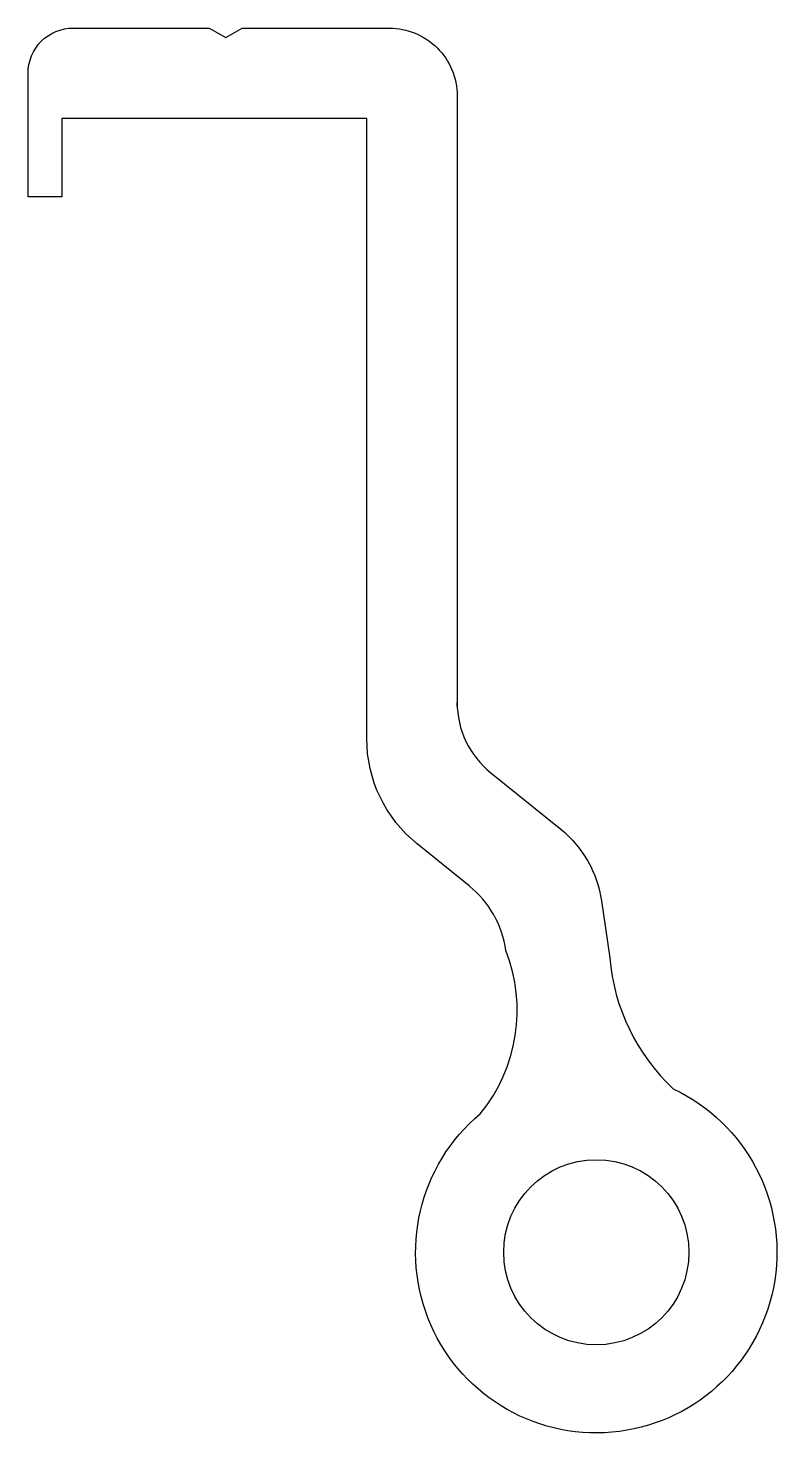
# Model space of a CAD drawing. Extents: x 163.9 to 197.1, y 184.7 to 246.9.
import ezdxf

# ---------------------------------------------------------------- set-up
doc = ezdxf.new("R2010")
doc.units = 0
doc.layers.add('ANA', color=220, linetype='CONTINUOUS')

msp = doc.modelspace()

# ---------------------------------------------------------------- linework, layer by layer
at = {"layer": 'ANA'}
msp.add_lwpolyline([(181.122, 210.777, -0.226677), (178.891, 215.446), (178.891, 242.909), (165.391, 242.909), (165.391, 239.431), (163.891, 239.431), (163.891, 244.909, -0.414214), (165.891, 246.909), (171.909, 246.909), (172.641, 246.486), (173.373, 246.909), (179.891, 246.909, -0.414214), (182.891, 243.909), (182.891, 216.879), (182.891, 217.044, 0.226677), (184.378, 213.932), (187.478, 211.429, -0.189368), (189.286, 208.252), (189.648, 205.739, 0.184885), (192.465, 199.929, -3.421615), (183.919, 198.828, 0.270255), (185.056, 206.055, 0.189368), (183.429, 208.915)], format="xyb", close=True, dxfattribs=at)
msp.add_circle((189.054, 192.693), 4.1, dxfattribs=at)

doc.saveas('drawing.dxf')
